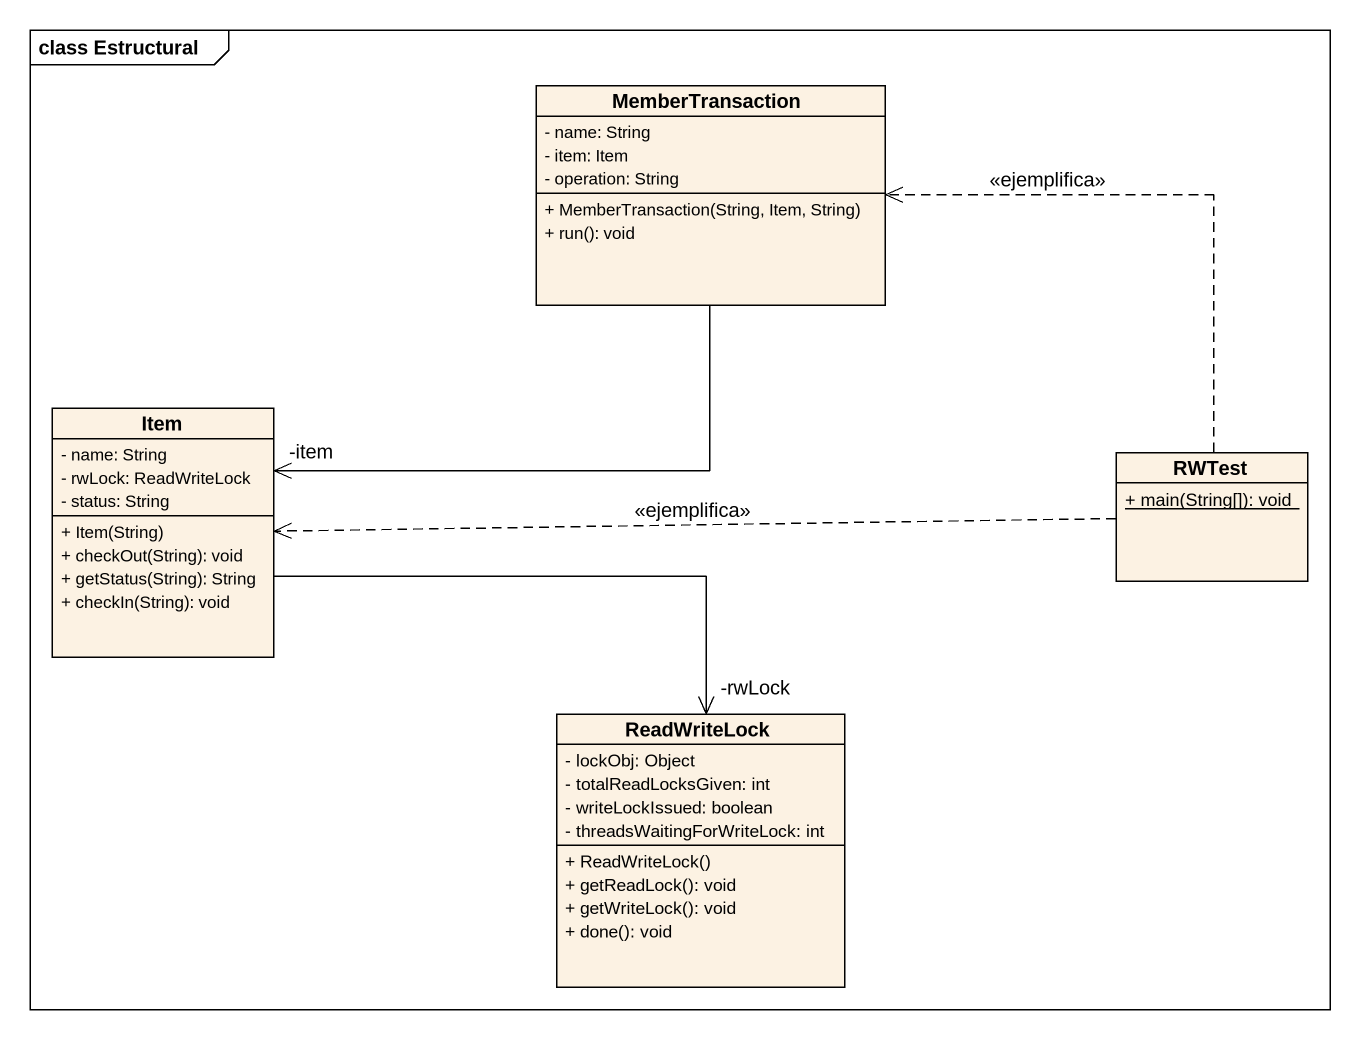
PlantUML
@startuml
mainframe class Estructural
hide circle
hide empty members
skinparam classAttributeIconSize 0
class MemberTransaction {
  - name: String
  - item: Item
  - operation: String
  + MemberTransaction(String, Item, String)
  + run(): void
}
class Item {
  - name: String
  - rwLock: ReadWriteLock
  - status: String
  + Item(String)
  + checkOut(String): void
  + getStatus(String): String
  + checkIn(String): void
}
class RWTest {
  {static} + main(String[]): void
}
class ReadWriteLock {
  - lockObj: Object
  - totalReadLocksGiven: int
  - writeLockIssued: boolean
  - threadsWaitingForWriteLock: int
  + ReadWriteLock()
  + getReadLock(): void
  + getWriteLock(): void
  + done(): void
}
MemberTransaction --> "-item" Item
Item -right-> "-rwLock" ReadWriteLock
RWTest .up.> MemberTransaction : <<ejemplifica>>
RWTest .left.> Item : <<ejemplifica>>
@enduml
